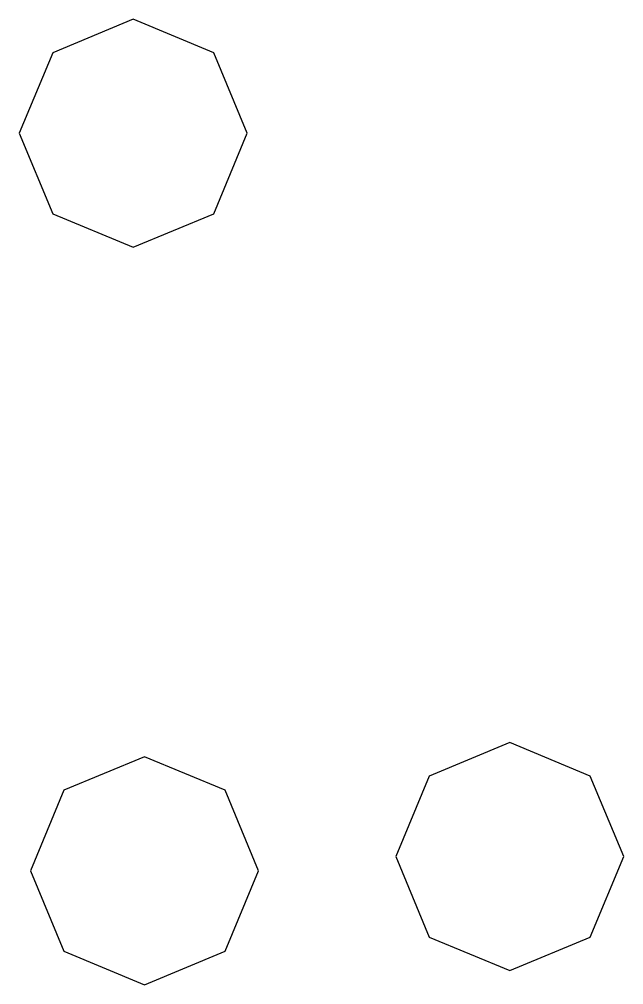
# Model space of a CAD drawing. Extents: x -3.8 to 4.8, y -6.9 to 6.7.
import ezdxf

# ---------------------------------------------------------------- set-up
doc = ezdxf.new("R2010")
doc.units = 0
doc.layers.get('0').update_dxf_attribs({"linetype": 'CONTINUOUS'})

msp = doc.modelspace()

# ---------------------------------------------------------------- linework, layer by layer
at = {"color": 7}
for points in [[(-0.554558, 5.089107), (-1.025658, 6.22644), (-2.162991, 6.69754), (-3.300324, 6.22644), (-3.771423, 5.089107), (-3.300324, 3.951774), (-2.162991, 3.480675), (-1.025658, 3.951774), (-0.554558, 5.089107)], [(4.761111, -5.121453), (4.290011, -3.98412), (3.152678, -3.51302), (2.015345, -3.98412), (1.544246, -5.121453), (2.015345, -6.258786), (3.152678, -6.729885), (4.290011, -6.258786), (4.761111, -5.121453)], [(-0.394811, -5.321162), (-0.86591, -4.183829), (-2.003243, -3.712729), (-3.140576, -4.183829), (-3.611676, -5.321162), (-3.140576, -6.458495), (-2.003243, -6.929594), (-0.86591, -6.458495), (-0.394811, -5.321162)]]:
    msp.add_lwpolyline(points, dxfattribs=at)

doc.saveas('drawing.dxf')
